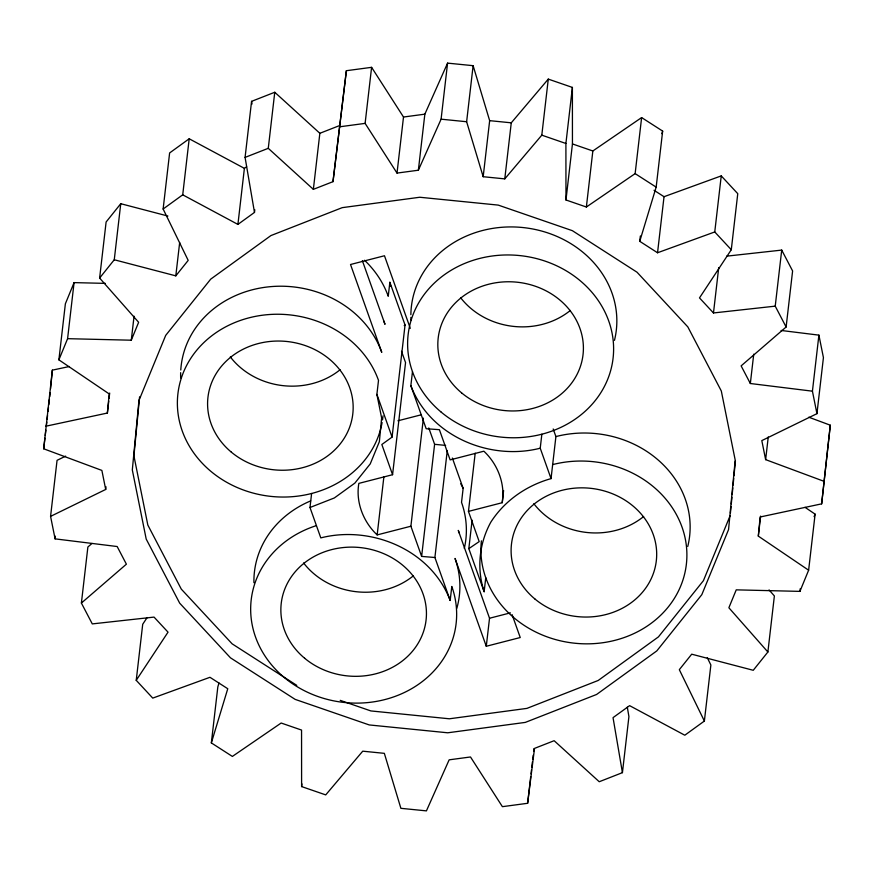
<?xml version="1.0" encoding="UTF-8"?>
<svg xmlns="http://www.w3.org/2000/svg" width="874" height="874" viewBox="0 0 874 874"><rect width="100%" height="100%" fill="white"/><g stroke="black" fill="none" stroke-linecap="round" stroke-linejoin="round"><path stroke-width="1.31" d="M627.314 707.208L628.919 716.604L622.43 772.649L599.236 781.738L554.149 740.704L534.527 748.384L527.623 803.293L502.397 806.669L470.496 756.971L449.149 759.834L426.425 810.875L400.882 808.319L384.341 753.344L362.732 751.181L325.718 794.892L301.606 786.578L301.552 730.063L281.155 723.027L232.375 756.425L211.344 742.911L227.764 688.734L209.968 677.295L152.753 698.108L136.235 680.322L168.027 632.153L154.042 617.099L92.283 623.905L81.391 603.049L126.391 564.178L117.171 546.534L55.095 538.865L50.572 516.381L105.699 489.451L101.876 470.42L43.7 448.799L52.353 370.15L69.363 366.512M50.572 388.766L52.353 370.15M45.863 426.206L107.371 413.052L109.206 393.934L58.886 359.848L65.375 303.791L74.072 282.619L105.241 283.373M139.589 396.851L133.93 455.911L147.826 525.045L181.311 589.142L232.113 643.821L296.767 685.358M485.758 577.714L484.141 591.72L468.825 548.643L479.192 541.596L468.453 511.399L502.189 502.714C505.467 483.923 497.656 464.083 483.868 451.202L450.132 459.888L439.393 429.691L426.173 428.719L410.856 385.642L412.473 371.625M730.424 512.983L731.046 506.483M731.298 503.872L731.931 497.284M732.183 494.586L732.827 487.856M733.089 485.157L733.734 478.428M733.985 475.74L735.405 460.926M622.43 772.649L613.035 717.641L629.608 705.646L684.801 735.22L704.378 721.05L679.317 669.67L691.705 654.189L753.246 670.292L767.885 652.004L728.872 607.758L736.236 589.852L799.929 591.381L808.625 570.209L758.315 536.123L760.14 516.993L821.647 503.85L830.3 425.201L808.8 417.204M821.647 503.85L830.3 425.201M43.7 448.799L44.935 438.125M45.24 435.46L45.863 430.117M46.322 426.119L46.792 422.109M47.098 419.444L47.557 415.434M48.026 411.436L48.485 407.426M48.791 404.76L49.414 399.418M49.72 396.752L50.189 392.754M58.886 359.848L67.593 338.675L74.072 282.619M50.572 516.381L57.061 460.325L65.637 456.141M55.095 538.865L55.401 536.199M67.593 338.675L131.286 340.204L138.638 322.298L99.625 278.052L106.115 221.996L120.754 203.708L167.895 216.042M99.625 278.052L114.265 259.764L120.754 203.708M81.391 603.049L87.881 547.004L91.967 543.464M107.371 413.052L108.758 401.046M109.064 398.38L109.687 393.038M105.699 489.451L106.005 486.774M131.286 340.204L134.061 316.18M114.265 259.764L175.805 275.856L188.194 260.386L163.132 209.006L169.622 152.95L189.199 138.78L244.392 168.354L246.61 166.759M163.132 209.006L182.721 194.826L189.199 138.78M175.805 275.856L179.673 242.491M136.235 680.322L142.713 624.265L147.149 617.547M182.721 194.826L237.914 224.41L254.487 212.415L245.081 157.396L251.57 101.351L274.764 92.262L319.851 133.296L313.362 189.352L332.994 181.661L346.377 70.707L371.603 67.331L403.504 117.029L397.014 173.085L418.362 170.222L441.097 119.181L447.575 63.125L473.118 65.681L489.659 120.656L483.18 176.712L504.779 178.875L541.804 135.164L548.282 79.108L572.394 87.422L572.448 143.937L565.97 199.982L586.367 207.018L635.136 173.62L641.625 117.575L662.656 131.089L656.166 187.134L639.746 241.322L657.543 252.761L714.757 231.949L721.247 175.893L664.032 196.705L654.025 190.27M237.914 224.41L244.392 168.354M254.487 212.415L254.793 209.749M313.362 189.352L268.274 148.318L274.764 92.262M211.344 742.911L217.834 686.866L219.003 682.998M332.994 181.661L346.377 70.707M316.093 525.711A103.143 91.235 6.6 0 0 256.967 640.784A103.143 91.235 6.6 0 0 387.018 698.992A103.143 91.235 6.6 0 0 451.803 586.454L450.176 600.471C431.221 550.052 371.461 524.957 320.802 537.892L309.986 507.499L311.614 493.482M397.014 173.085L365.113 123.387L371.603 67.331M301.606 786.578L301.923 783.902M309.986 507.499L334.327 497.962L354.877 483.093L370.237 463.897L379.36 441.687L381.632 417.98L376.891 394.382L378.508 380.376A103.143 91.235 6.6 0 0 215.889 332.786A103.143 91.235 6.6 0 0 228.671 483.377A103.143 91.235 6.6 0 0 382.091 422.503M423.398 418.154L410.889 526.224L377.164 534.91C363.376 522.018 355.565 502.179 358.843 483.388L392.568 474.702L381.84 444.505L392.076 437.098L405.055 324.997L389.859 282.28L388.242 296.286A103.143 91.235 6.6 0 0 364.534 260.255M418.362 170.222L424.851 114.166L447.575 63.125M377.164 534.91L383.894 476.701M392.568 474.702L405.547 362.601L401.516 351.272M483.18 176.712L466.629 121.737L473.118 65.681M447.248 450.787L434.902 557.503L421.629 556.41L434.607 444.309L428.784 427.954M452.361 458.031L463.144 488.358L461.527 502.375A103.143 91.235 6.6 0 1 464.302 548.402M504.779 178.875L511.268 122.819L548.282 79.108M468.453 511.399L475.194 453.191M468.825 548.643L472.113 520.172M502.189 502.714L503.599 490.511M512.088 614.608L520.238 637.528L486.283 646.268L489.527 618.246L458.282 530.398A103.143 91.235 6.6 0 1 459.145 532.943M565.97 199.982L565.904 143.478L572.394 87.422M484.141 591.72C476.559 568.592 479.149 543.475 490.795 522.204C504.659 500.594 526.443 485.573 551.046 478.613L540.23 448.209L541.858 434.203M551.046 478.613L555.908 436.574L553.198 428.97M586.367 207.018L592.845 150.973L641.625 117.575M527.623 803.293L530.715 776.593M531.021 773.927L531.479 769.928M531.796 767.252L532.408 761.92M532.725 759.244L533.184 755.245M533.643 751.236L533.959 748.57M639.746 241.322L640.369 235.98M657.543 252.761L664.032 196.705M823.811 481.246L765.635 459.637L761.811 440.605L816.939 413.675L812.427 391.181L750.34 383.511L741.13 365.878L786.119 326.996L775.227 306.151L713.479 312.958L718.723 267.575M713.479 312.958L699.495 297.903L731.287 249.735L737.765 193.678L721.247 175.893M704.378 721.05L710.868 664.994L707.284 657.663M750.34 383.511L753.738 354.156M775.227 306.151L781.717 250.095L726.676 256.158M765.635 459.637L768.257 436.945M758.315 536.123L760.631 516.097M786.119 326.996L792.609 270.951L781.717 250.095M767.885 652.004L774.375 595.948L769.054 589.917M812.427 391.181L818.905 335.135L781.116 330.459M816.939 413.675L823.428 357.619L818.905 335.135M799.929 591.381L800.234 588.705M808.625 570.209L815.114 514.152L805.052 507.335M661.88 133.667L662.656 131.089M730.172 515.584L703.428 580.653L658.428 636.895L598.209 680.464L526.913 708.388L449.367 718.789L370.871 710.933L340.226 700.358M814.087 516.643L815.114 514.152M404.203 325.598L405.055 324.997M245.081 157.396L268.274 148.318M319.851 133.296L339.473 125.616M397.921 420.798L421.268 414.789M489.527 618.246L510.416 612.86M403.504 117.029L424.851 114.166M339.888 126.763L365.113 123.387M540.23 448.209C489.571 461.155 429.811 436.05 410.856 385.642M489.659 120.656L511.268 122.819M441.097 119.181L466.629 121.737M434.607 444.309L445.631 445.412M572.448 143.937L592.845 150.973M541.804 135.164L565.904 143.478M635.136 173.62L656.166 187.134M714.757 231.949L731.287 249.735M460.74 483.759L463.144 488.358M410.288 328.318L384.473 255.754L350.518 264.505L381.752 352.342A103.143 91.235 6.6 0 0 270.623 286.65A103.143 91.235 6.6 0 0 180.776 369.997M362.36 260.66L384.997 324.32A103.143 91.235 6.6 0 0 383.631 320.736M486.283 646.268L455.037 558.431A103.143 91.235 6.6 0 1 456.84 608.282M376.891 394.382L392.076 437.098M434.902 557.503L450.176 600.471M410.889 526.224L421.629 556.41M389.859 282.28L390.656 286.213M251.57 101.351L252.029 104.028M340.095 369.735A72.892 64.479 6.6 0 1 230.321 356.909M643.625 516.534A72.892 64.479 6.6 0 1 533.85 503.708M413.38 575.813A72.892 64.479 6.6 0 1 303.606 562.987M570.34 310.456A72.892 64.479 6.6 0 1 460.565 297.63M180.678 377.972A103.143 91.235 6.6 0 1 180.656 372.663M253.919 582.729A103.143 91.235 6.6 0 1 310.685 500.889M410.977 320.004A103.143 91.235 6.6 0 1 410.878 317.371M410.867 314.716A103.143 91.235 6.6 0 1 525.525 227.841A103.143 91.235 6.6 0 1 614.466 340.368M555.908 436.574A103.143 91.235 6.6 0 1 687.762 546.458M552.663 464.597A103.143 91.235 6.6 0 1 685.369 539.291A103.143 91.235 6.6 0 1 587.667 643.843A103.143 91.235 6.6 0 1 481.41 540.842M382.998 415.915A103.143 91.235 6.6 0 1 382.517 419.881M138.966 400.456L132.313 469.928L146.198 539.061L179.683 603.158L230.485 657.838L295.139 699.375L369.243 724.939L447.739 732.794L525.285 722.405L596.592 694.469L656.8 650.911L701.811 594.67L728.555 529.6L735.209 460.128L721.312 390.995L687.827 326.898L637.026 272.218L572.372 230.681L498.267 205.106L419.771 197.251L342.226 207.651L270.918 235.576L210.71 279.145L165.699 335.387L138.966 400.456M534.866 598.952A72.892 64.479 6.6 0 0 655.008 568.013A72.892 64.479 6.6 0 0 561.829 490.358A72.892 64.479 6.6 0 0 534.866 598.952M231.337 452.142A72.892 64.479 6.6 0 0 351.479 421.213A72.892 64.479 6.6 0 0 258.289 343.558A72.892 64.479 6.6 0 0 231.337 452.142M441.239 412.167A103.143 91.235 6.6 0 0 611.232 368.402A103.143 91.235 6.6 0 0 479.378 258.518A103.143 91.235 6.6 0 0 441.239 412.167M461.581 392.863A72.892 64.479 6.6 0 0 581.723 361.934A72.892 64.479 6.6 0 0 488.533 284.279A72.892 64.479 6.6 0 0 461.581 392.863M304.622 658.231A72.892 64.479 6.6 0 0 424.764 627.292A72.892 64.479 6.6 0 0 331.585 549.637A72.892 64.479 6.6 0 0 304.622 658.231"/></g></svg>
